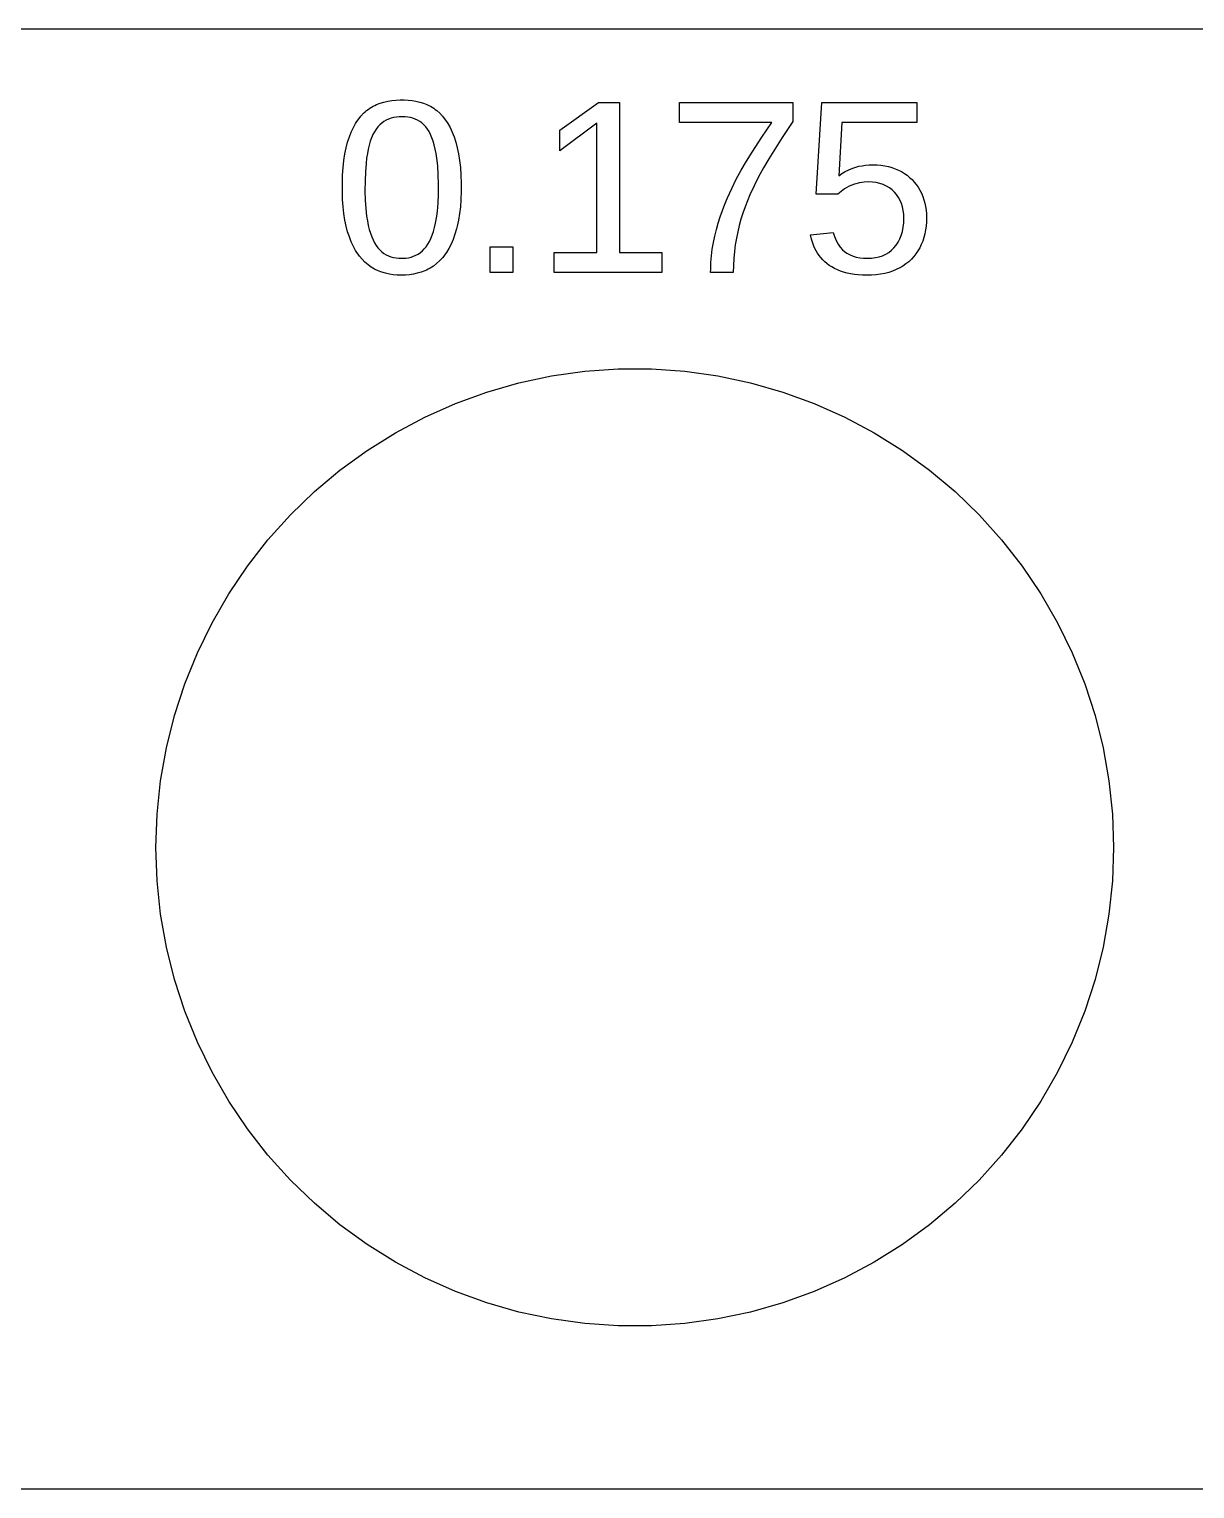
# Model space of a CAD drawing. Header units: metres. Extents: x -123 to 156, y -16 to 16.
# Drawn here: x 53.41 to 79.76, y -16.5 to 16.5 of the extents above; entities that cross this region are included whole.
import ezdxf

# ---------------------------------------------------------------- set-up
doc = ezdxf.new("R2010")
doc.units = ezdxf.units.M

msp = doc.modelspace()

# ---------------------------------------------------------------- linework, layer by layer
for p, q in [((155.66, 16.5), (-122.66, 16.5)), ((61.3444, 14.8267), (61.4295, 14.8522)), ((61.4295, 14.8522), (61.5169, 14.8727)), ((61.5169, 14.8727), (61.6068, 14.888)), ((61.6068, 14.888), (61.699, 14.8982)), ((61.699, 14.8982), (61.7936, 14.9034)), ((61.7936, 14.9034), (61.8877, 14.9034)), ((61.8877, 14.9034), (61.9782, 14.8982)), ((61.9782, 14.8982), (62.0667, 14.888)), ((62.0667, 14.888), (62.1534, 14.8727)), ((62.1534, 14.8727), (62.2382, 14.8522)), ((62.2382, 14.8522), (62.3211, 14.8267)), ((60.8452, 14.4541), (60.9054, 14.53)), ((60.9054, 14.53), (60.9694, 14.5984)), ((60.9694, 14.5984), (61.0028, 14.6298)), ((61.0028, 14.6298), (61.0371, 14.6592)), ((61.0371, 14.6592), (61.0723, 14.6867)), ((61.0723, 14.6867), (61.1084, 14.7124)), ((61.1084, 14.7124), (61.1455, 14.7361)), ((61.1455, 14.7361), (61.1834, 14.7579)), ((61.1834, 14.7579), (61.2223, 14.7778)), ((61.2223, 14.7778), (61.2621, 14.7959)), ((61.2621, 14.7959), (61.3444, 14.8267)), ((61.8428, 14.52), (61.7755, 14.5178)), ((61.9066, 14.5179), (61.8428, 14.52)), ((62.3211, 14.8267), (62.4019, 14.7959)), ((62.4019, 14.7959), (62.4411, 14.7778)), ((62.4411, 14.7778), (62.4794, 14.7579)), ((62.4794, 14.7579), (62.5169, 14.7361)), ((62.5169, 14.7361), (62.5535, 14.7124)), ((62.5535, 14.7124), (62.5893, 14.6867)), ((62.5893, 14.6867), (62.6242, 14.6592)), ((62.6242, 14.6592), (62.6914, 14.5984)), ((62.6914, 14.5984), (62.7552, 14.53)), ((62.7552, 14.53), (62.8154, 14.4541)), ((65.407, 14.214), (66.28, 14.84)), ((66.28, 14.84), (66.751, 14.84)), ((66.751, 14.84), (66.751, 11.448)), ((68.1114, 14.392), (68.1114, 14.84)), ((68.1114, 14.84), (70.6714, 14.84)), ((70.6714, 14.84), (70.6714, 14.411)), ((71.1998, 12.773), (71.3278, 14.84)), ((71.3278, 14.84), (73.4768, 14.84)), ((73.4768, 14.84), (73.4768, 14.392)), ((60.6902, 14.1754), (60.7375, 14.2769)), ((60.7375, 14.2769), (60.7892, 14.3698)), ((60.7892, 14.3698), (60.8166, 14.413)), ((60.8166, 14.413), (60.8452, 14.4541)), ((61.2522, 14.2393), (61.2148, 14.181)), ((61.2922, 14.2918), (61.2522, 14.2393)), ((61.3351, 14.3382), (61.2922, 14.2918)), ((61.3806, 14.3788), (61.3351, 14.3382)), ((61.4288, 14.4134), (61.3806, 14.3788)), ((61.4798, 14.442), (61.4288, 14.4134)), ((61.5335, 14.4658), (61.4798, 14.442)), ((61.5899, 14.4853), (61.5335, 14.4658)), ((61.649, 14.5005), (61.5899, 14.4853)), ((61.7109, 14.5113), (61.649, 14.5005)), ((61.7755, 14.5178), (61.7109, 14.5113)), ((61.9681, 14.5116), (61.9066, 14.5179)), ((62.0273, 14.501), (61.9681, 14.5116)), ((62.0841, 14.4862), (62.0273, 14.501)), ((62.1386, 14.4672), (62.0841, 14.4862)), ((62.1908, 14.444), (62.1386, 14.4672)), ((62.2405, 14.4157), (62.1908, 14.444)), ((62.2876, 14.3813), (62.2405, 14.4157)), ((62.332, 14.341), (62.2876, 14.3813)), ((62.3739, 14.2947), (62.332, 14.341)), ((62.4132, 14.2423), (62.3739, 14.2947)), ((62.4498, 14.184), (62.4132, 14.2423)), ((62.8154, 14.4541), (62.844, 14.413)), ((62.844, 14.413), (62.8715, 14.3698)), ((62.8715, 14.3698), (62.9233, 14.2769)), ((62.9233, 14.2769), (62.9708, 14.1754)), ((66.239, 14.372), (65.407, 13.752)), ((65.407, 13.752), (65.407, 14.214)), ((66.239, 11.448), (66.239, 14.372)), ((70.1983, 14.392), (68.1114, 14.392)), ((69.9694, 14.0592), (70.1983, 14.392)), ((70.6714, 14.411), (70.4337, 14.0519)), ((71.7848, 14.392), (71.7118, 13.187)), ((73.4768, 14.392), (71.7848, 14.392)), ((60.5743, 13.8191), (60.6085, 13.9466)), ((60.6085, 13.9466), (60.6472, 14.0653)), ((60.6472, 14.0653), (60.6902, 14.1754)), ((61.0957, 13.8806), (61.0733, 13.7882)), ((61.121, 13.966), (61.0957, 13.8806)), ((61.1494, 14.0445), (61.121, 13.966)), ((61.1806, 14.1162), (61.1494, 14.0445)), ((61.2148, 14.181), (61.1806, 14.1162)), ((62.4837, 14.1192), (62.4498, 14.184)), ((62.5147, 14.0474), (62.4837, 14.1192)), ((62.5428, 13.9688), (62.5147, 14.0474)), ((62.568, 13.8831), (62.5428, 13.9688)), ((62.5903, 13.7905), (62.568, 13.8831)), ((62.9708, 14.1754), (63.014, 14.0653)), ((63.014, 14.0653), (63.0529, 13.9466)), ((63.0529, 13.9466), (63.0876, 13.8191)), ((69.7509, 13.7227), (69.9694, 14.0592)), ((70.4337, 14.0519), (70.1284, 13.569)), ((60.5057, 13.3708), (60.5228, 13.5314)), ((60.5228, 13.5314), (60.5457, 13.6809)), ((60.5457, 13.6809), (60.5743, 13.8191)), ((61.0373, 13.582), (61.0238, 13.4666)), ((61.0538, 13.689), (61.0373, 13.582)), ((61.0733, 13.7882), (61.0538, 13.689)), ((62.6098, 13.691), (62.5903, 13.7905)), ((62.6263, 13.584), (62.6098, 13.691)), ((62.6454, 13.4072), (62.6263, 13.584)), ((63.0876, 13.8191), (63.1029, 13.7514)), ((63.1029, 13.7514), (63.1167, 13.6809)), ((63.1167, 13.6809), (63.1401, 13.5314)), ((63.1401, 13.5314), (63.1576, 13.3708)), ((69.6251, 13.5189), (69.7509, 13.7227)), ((70.1284, 13.569), (70.0092, 13.3671)), ((60.4942, 13.1989), (60.5057, 13.3708)), ((61.0092, 13.2773), (61.0013, 13.0687)), ((61.0238, 13.4666), (61.0092, 13.2773)), ((62.6578, 13.211), (62.6454, 13.4072)), ((62.6634, 12.9952), (62.6578, 13.211)), ((63.1576, 13.3708), (63.1692, 13.1989)), ((69.3954, 13.1059), (69.5065, 13.3133)), ((69.5065, 13.3133), (69.6251, 13.5189)), ((70.0092, 13.3671), (69.8986, 13.1645)), ((71.7118, 13.187), (71.7797, 13.2357)), ((71.7797, 13.2357), (71.8555, 13.2807)), ((71.8555, 13.2807), (71.9392, 13.3222)), ((71.9392, 13.3222), (72.0308, 13.36)), ((72.0308, 13.36), (72.0967, 13.382)), ((72.0967, 13.382), (72.1667, 13.4)), ((72.1667, 13.4), (72.2405, 13.414)), ((72.2405, 13.414), (72.3183, 13.424)), ((72.3183, 13.424), (72.4001, 13.43)), ((72.4001, 13.43), (72.4858, 13.432)), ((72.4858, 13.432), (72.5772, 13.4296)), ((72.5772, 13.4296), (72.6655, 13.4223)), ((72.6655, 13.4223), (72.7508, 13.4102)), ((72.7508, 13.4102), (72.8329, 13.3933)), ((72.8329, 13.3933), (72.9119, 13.3716)), ((72.9119, 13.3716), (72.9878, 13.345)), ((72.9878, 13.345), (73.0606, 13.314)), ((73.0606, 13.314), (73.1297, 13.279)), ((73.1297, 13.279), (73.195, 13.24)), ((73.195, 13.24), (73.2567, 13.197)), ((60.4885, 13.0158), (60.4942, 13.1989)), ((60.4885, 12.8282), (60.4885, 13.0158)), ((61.0013, 13.0687), (61.0002, 12.8453)), ((62.6622, 12.7736), (62.6634, 12.9952)), ((63.1692, 13.1989), (63.1751, 13.0158)), ((63.1751, 13.0158), (63.1751, 12.8286)), ((69.1964, 12.6855), (69.2921, 12.8966)), ((69.2921, 12.8966), (69.3954, 13.1059)), ((69.7967, 12.9611), (69.7034, 12.757)), ((69.8986, 13.1645), (69.7967, 12.9611)), ((71.8436, 12.8936), (71.6898, 12.773)), ((71.9475, 12.953), (71.8436, 12.8936)), ((72.0653, 13), (71.9475, 12.953)), ((72.1786, 13.0295), (72.0653, 13)), ((72.2846, 13.0442), (72.1786, 13.0295)), ((72.3798, 13.048), (72.2846, 13.0442)), ((72.4722, 13.0442), (72.3798, 13.048)), ((72.5595, 13.0327), (72.4722, 13.0442)), ((72.6417, 13.0137), (72.5595, 13.0327)), ((72.7188, 12.987), (72.6417, 13.0137)), ((72.7903, 12.9535), (72.7188, 12.987)), ((72.856, 12.914), (72.7903, 12.9535)), ((72.9158, 12.8685), (72.856, 12.914)), ((73.2567, 13.197), (73.3146, 13.15)), ((73.3146, 13.15), (73.3688, 13.099)), ((73.3688, 13.099), (73.4191, 13.0443)), ((73.4191, 13.0443), (73.4654, 12.9862)), ((73.4654, 12.9862), (73.5078, 12.9247)), ((73.5078, 12.9247), (73.5461, 12.8599)), ((60.4942, 12.6522), (60.4885, 12.8282)), ((60.5057, 12.4861), (60.4942, 12.6522)), ((61.0002, 12.8453), (61.0059, 12.636)), ((61.0059, 12.636), (61.0185, 12.4443)), ((62.6376, 12.3843), (62.6535, 12.5701)), ((62.6535, 12.5701), (62.6622, 12.7736)), ((63.1692, 12.6531), (63.1574, 12.4874)), ((63.1751, 12.8286), (63.1692, 12.6531)), ((69.0832, 12.4014), (69.1377, 12.5439)), ((69.1377, 12.5439), (69.1964, 12.6855)), ((69.6462, 12.62), (69.5935, 12.4819)), ((69.7034, 12.757), (69.6462, 12.62)), ((71.6898, 12.773), (71.1998, 12.773)), ((72.9698, 12.817), (72.9158, 12.8685)), ((73.0183, 12.7599), (72.9698, 12.817)), ((73.0608, 12.6975), (73.0183, 12.7599)), ((73.0973, 12.6299), (73.0608, 12.6975)), ((73.1278, 12.557), (73.0973, 12.6299)), ((73.1523, 12.4801), (73.1278, 12.557)), ((73.5461, 12.8599), (73.5804, 12.7916)), ((73.5804, 12.7916), (73.6108, 12.72)), ((73.6108, 12.72), (73.6367, 12.6455)), ((73.6367, 12.6455), (73.658, 12.5685)), ((73.658, 12.5685), (73.6745, 12.4892)), ((60.5228, 12.3299), (60.5057, 12.4861)), ((60.5457, 12.1837), (60.5228, 12.3299)), ((61.0185, 12.4443), (61.038, 12.2702)), ((61.038, 12.2702), (61.0548, 12.164)), ((62.5948, 12.1137), (62.6228, 12.2702)), ((62.6228, 12.2702), (62.6376, 12.3843)), ((63.1397, 12.3316), (63.1162, 12.1856)), ((63.1574, 12.4874), (63.1397, 12.3316)), ((68.9872, 12.1134), (69.0331, 12.2579)), ((69.0331, 12.2579), (69.0832, 12.4014)), ((69.5451, 12.3425), (69.5011, 12.2019)), ((69.5935, 12.4819), (69.5451, 12.3425)), ((73.1698, 12.3995), (73.1523, 12.4801)), ((73.1803, 12.3151), (73.1698, 12.3995)), ((73.1801, 12.1206), (73.1838, 12.227)), ((73.1838, 12.227), (73.1803, 12.3151)), ((73.6745, 12.4892), (73.6863, 12.4075)), ((73.6863, 12.4075), (73.6934, 12.3235)), ((73.6958, 12.237), (73.6933, 12.1423)), ((73.6934, 12.3235), (73.6958, 12.237)), ((60.5743, 12.0474), (60.5457, 12.1837)), ((60.6085, 11.9208), (60.5743, 12.0474)), ((60.6471, 11.8026), (60.6085, 11.9208)), ((61.0548, 12.164), (61.0749, 12.065)), ((61.0749, 12.065), (61.0978, 11.9727)), ((61.0978, 11.9727), (61.1236, 11.887)), ((61.1236, 11.887), (61.1521, 11.808)), ((62.5205, 11.8467), (62.548, 11.929)), ((62.548, 11.929), (62.5727, 12.018)), ((62.5727, 12.018), (62.5948, 12.1137)), ((63.0698, 11.985), (63.0326, 11.8627)), ((63.0867, 12.0494), (63.0698, 11.985)), ((63.1162, 12.1856), (63.0867, 12.0494)), ((68.9086, 11.8217), (68.9456, 11.968)), ((68.9456, 11.968), (68.9872, 12.1134)), ((69.4264, 11.917), (69.3961, 11.7718)), ((69.4615, 12.06), (69.4264, 11.917)), ((69.5011, 12.2019), (69.4615, 12.06)), ((71.0718, 11.847), (71.5838, 11.904)), ((71.5838, 11.904), (71.6121, 11.8119)), ((73.1248, 11.839), (73.1506, 11.9266)), ((73.1506, 11.9266), (73.169, 12.0205)), ((73.169, 12.0205), (73.1801, 12.1206)), ((73.674, 11.9612), (73.6571, 11.8748)), ((73.6861, 12.0504), (73.674, 11.9612)), ((73.6933, 12.1423), (73.6861, 12.0504)), ((60.69, 11.6925), (60.6471, 11.8026)), ((60.7372, 11.5905), (60.69, 11.6925)), ((60.7886, 11.4966), (60.7372, 11.5905)), ((61.1521, 11.808), (61.1835, 11.7357)), ((61.1835, 11.7357), (61.2178, 11.67)), ((61.2178, 11.67), (61.2548, 11.6106)), ((61.2548, 11.6106), (61.2944, 11.557)), ((61.2944, 11.557), (61.3365, 11.5092)), ((62.3423, 11.5324), (62.3833, 11.5831)), ((62.3833, 11.5831), (62.4216, 11.6396)), ((62.4216, 11.6396), (62.4573, 11.702)), ((62.4573, 11.702), (62.4902, 11.771)), ((62.4902, 11.771), (62.5205, 11.8467)), ((62.9453, 11.6422), (62.8951, 11.5441)), ((62.9911, 11.7484), (62.9453, 11.6422)), ((63.0326, 11.8627), (62.9911, 11.7484)), ((63.8322, 11), (63.8322, 11.576)), ((63.8322, 11.576), (64.3442, 11.576)), ((64.3442, 11.576), (64.3442, 11)), ((68.8531, 11.5262), (68.8778, 11.6744)), ((68.8778, 11.6744), (68.9086, 11.8217)), ((69.3714, 11.6236), (69.3521, 11.4722)), ((69.3961, 11.7718), (69.3714, 11.6236)), ((71.094, 11.7535), (71.0718, 11.847)), ((71.1228, 11.663), (71.094, 11.7535)), ((71.158, 11.5755), (71.1228, 11.663)), ((71.1998, 11.491), (71.158, 11.5755)), ((71.6121, 11.8119), (71.6571, 11.7045)), ((71.6571, 11.7045), (71.6951, 11.6363)), ((71.6951, 11.6363), (71.7414, 11.5728)), ((71.7414, 11.5728), (71.7959, 11.514)), ((72.9025, 11.5005), (72.9588, 11.555)), ((72.9588, 11.555), (73.0096, 11.6162)), ((73.0096, 11.6162), (73.0543, 11.684)), ((73.0543, 11.684), (73.0926, 11.7582)), ((73.0926, 11.7582), (73.1248, 11.839)), ((73.5421, 11.558), (73.5018, 11.4875)), ((73.5778, 11.6322), (73.5421, 11.558)), ((73.6088, 11.71), (73.5778, 11.6322)), ((73.6353, 11.791), (73.6088, 11.71)), ((73.6571, 11.8748), (73.6353, 11.791)), ((60.8159, 11.4527), (60.7886, 11.4966)), ((60.8443, 11.4108), (60.8159, 11.4527)), ((60.8738, 11.371), (60.8443, 11.4108)), ((60.9356, 11.2973), (60.8738, 11.371)), ((61.0009, 11.2308), (60.9356, 11.2973)), ((61.0698, 11.1715), (61.0009, 11.2308)), ((61.3365, 11.5092), (61.3813, 11.4673)), ((61.3813, 11.4673), (61.4288, 11.4312)), ((61.4288, 11.4312), (61.4788, 11.401)), ((61.4788, 11.401), (61.5317, 11.3762)), ((61.5317, 11.3762), (61.5869, 11.356)), ((61.5869, 11.356), (61.6445, 11.3402)), ((61.6445, 11.3402), (61.7046, 11.329)), ((61.7046, 11.329), (61.767, 11.3222)), ((61.767, 11.3222), (61.8318, 11.32)), ((61.8318, 11.32), (61.8635, 11.3206)), ((61.8635, 11.3206), (61.9254, 11.3251)), ((61.9254, 11.3251), (61.9852, 11.3341)), ((61.9852, 11.3341), (62.0429, 11.3475)), ((62.0429, 11.3475), (62.0984, 11.3656)), ((62.0984, 11.3656), (62.1519, 11.3881)), ((62.1519, 11.3881), (62.2033, 11.4154)), ((62.2033, 11.4154), (62.2523, 11.4485)), ((62.2523, 11.4485), (62.2986, 11.4875)), ((62.2986, 11.4875), (62.3423, 11.5324)), ((62.6863, 11.2637), (62.6182, 11.2006)), ((62.7509, 11.3341), (62.6863, 11.2637)), ((62.7818, 11.372), (62.7509, 11.3341)), ((62.8118, 11.412), (62.7818, 11.372)), ((62.8406, 11.454), (62.8118, 11.412)), ((62.8951, 11.5441), (62.8406, 11.454)), ((65.279, 11), (65.279, 11.448)), ((65.279, 11.448), (66.239, 11.448)), ((66.751, 11.448), (67.7109, 11.448)), ((67.7109, 11.448), (67.7109, 11)), ((68.8161, 11.0759), (68.8223, 11.2269)), ((68.8223, 11.2269), (68.8346, 11.377)), ((68.8346, 11.377), (68.8531, 11.5262)), ((69.3383, 11.3179), (69.3301, 11.1605)), ((69.3521, 11.4722), (69.3383, 11.3179)), ((71.2319, 11.4368), (71.1998, 11.491)), ((71.2674, 11.385), (71.2319, 11.4368)), ((71.3065, 11.3355), (71.2674, 11.385)), ((71.3491, 11.2883), (71.3065, 11.3355)), ((71.3952, 11.2435), (71.3491, 11.2883)), ((71.4448, 11.201), (71.3952, 11.2435)), ((71.7959, 11.514), (71.8426, 11.4736)), ((71.8426, 11.4736), (71.8947, 11.4374)), ((71.8947, 11.4374), (71.9521, 11.4053)), ((71.9521, 11.4053), (72.0368, 11.369)), ((72.0368, 11.369), (72.1074, 11.3475)), ((72.1074, 11.3475), (72.1853, 11.3322)), ((72.1853, 11.3322), (72.2704, 11.3231)), ((72.2704, 11.3231), (72.3628, 11.32)), ((72.3628, 11.32), (72.4536, 11.3237)), ((72.4536, 11.3237), (72.54, 11.3347)), ((72.54, 11.3347), (72.6221, 11.3532)), ((72.6221, 11.3532), (72.6998, 11.379)), ((72.6998, 11.379), (72.7729, 11.4125)), ((72.7729, 11.4125), (72.8405, 11.453)), ((72.8405, 11.453), (72.9025, 11.5005)), ((73.2938, 11.2428), (73.2302, 11.1919)), ((73.3528, 11.298), (73.2938, 11.2428)), ((73.4071, 11.3575), (73.3528, 11.298)), ((73.4568, 11.4207), (73.4071, 11.3575)), ((73.5018, 11.4875), (73.4568, 11.4207)), ((61.1422, 11.1194), (61.0698, 11.1715)), ((61.1798, 11.0961), (61.1422, 11.1194)), ((61.2182, 11.0746), (61.1798, 11.0961)), ((61.2978, 11.037), (61.2182, 11.0746)), ((61.3802, 11.0061), (61.2978, 11.037)), ((61.4648, 10.9809), (61.3802, 11.0061)), ((61.5515, 10.9613), (61.4648, 10.9809)), ((61.6405, 10.9472), (61.5515, 10.9613)), ((61.7316, 10.9388), (61.6405, 10.9472)), ((61.8248, 10.936), (61.7316, 10.9388)), ((61.9172, 10.9388), (61.8248, 10.936)), ((62.0078, 10.9472), (61.9172, 10.9388)), ((62.0965, 10.9613), (62.0078, 10.9472)), ((62.1835, 10.9809), (62.0965, 10.9613)), ((62.2686, 11.0061), (62.1835, 10.9809)), ((62.3518, 11.037), (62.2686, 11.0061)), ((62.3925, 11.0549), (62.3518, 11.037)), ((62.4324, 11.0746), (62.3925, 11.0549)), ((62.4713, 11.0962), (62.4324, 11.0746)), ((62.5465, 11.1447), (62.4713, 11.0962)), ((62.6182, 11.2006), (62.5465, 11.1447)), ((64.3442, 11), (63.8322, 11)), ((67.7109, 11), (65.279, 11)), ((68.8154, 11), (68.8161, 11.0759)), ((69.3273, 11), (68.8154, 11)), ((69.3301, 11.1605), (69.3273, 11)), ((71.498, 11.1611), (71.4448, 11.201)), ((71.5551, 11.1242), (71.498, 11.1611)), ((71.616, 11.0902), (71.5551, 11.1242)), ((71.6808, 11.0592), (71.616, 11.0902)), ((71.7494, 11.0311), (71.6808, 11.0592)), ((71.8218, 11.006), (71.7494, 11.0311)), ((71.8982, 10.9846), (71.8218, 11.006)), ((71.979, 10.9671), (71.8982, 10.9846)), ((72.064, 10.9535), (71.979, 10.9671)), ((72.1533, 10.9438), (72.064, 10.9535)), ((72.2469, 10.938), (72.1533, 10.9438)), ((72.3448, 10.936), (72.2469, 10.938)), ((72.4532, 10.9386), (72.3448, 10.936)), ((72.5573, 10.9466), (72.4532, 10.9386)), ((72.657, 10.9598), (72.5573, 10.9466)), ((72.7523, 10.9782), (72.657, 10.9598)), ((72.8432, 11.002), (72.7523, 10.9782)), ((72.9298, 11.031), (72.8432, 11.002)), ((73.0118, 11.0648), (72.9298, 11.031)), ((73.0892, 11.1029), (73.0118, 11.0648)), ((73.162, 11.1452), (73.0892, 11.1029)), ((73.2302, 11.1919), (73.162, 11.1452)), ((64.4812, 8.50345), (65.2203, 8.66054)), ((65.2203, 8.66054), (65.9685, 8.76569)), ((65.9685, 8.76569), (66.7222, 8.81841)), ((66.7222, 8.81841), (67.4778, 8.81841)), ((67.4778, 8.81841), (68.2315, 8.76569)), ((68.2315, 8.76569), (68.9797, 8.66054)), ((68.9797, 8.66054), (69.7188, 8.50345)), ((63.0449, 8.03676), (63.7549, 8.29518)), ((63.7549, 8.29518), (64.4812, 8.50345)), ((69.7188, 8.50345), (70.4451, 8.29518)), ((70.4451, 8.29518), (71.1551, 8.03676)), ((62.3546, 7.72943), (63.0449, 8.03676)), ((71.1551, 8.03676), (71.8454, 7.72943)), ((61.6875, 7.37471), (62.3546, 7.72943)), ((71.8454, 7.72943), (72.5125, 7.37471)), ((61.0467, 6.97432), (61.6875, 7.37471)), ((72.5125, 7.37471), (73.1532, 6.97432)), ((60.4355, 6.53021), (61.0467, 6.97432)), ((73.1532, 6.97432), (73.7645, 6.53021)), ((59.8567, 6.04454), (60.4355, 6.53021)), ((73.7645, 6.53021), (74.3433, 6.04454)), ((59.3131, 5.51967), (59.8567, 6.04454)), ((74.3433, 6.04454), (74.8868, 5.51967)), ((58.8076, 4.95818), (59.3131, 5.51967)), ((74.8868, 5.51967), (75.3924, 4.95818)), ((58.3424, 4.36276), (58.8076, 4.95818)), ((75.3924, 4.95818), (75.8576, 4.36276)), ((57.9199, 3.73637), (58.3424, 4.36276)), ((75.8576, 4.36276), (76.2801, 3.73637)), ((57.5421, 3.08202), (57.9199, 3.73637)), ((76.2801, 3.73637), (76.6579, 3.08202)), ((57.2109, 2.40292), (57.5421, 3.08202)), ((76.6579, 3.08202), (76.9891, 2.40292)), ((56.9278, 1.70236), (57.2109, 2.40292)), ((76.9891, 2.40292), (77.2722, 1.70236)), ((56.6943, 0.98377), (56.9278, 1.70236)), ((77.2722, 1.70236), (77.5056, 0.98377)), ((56.5116, 0.25064), (56.6943, 0.98377)), ((77.5056, 0.98377), (77.6884, 0.25064)), ((56.3803, -0.49344), (56.5116, 0.25064)), ((77.6884, 0.25064), (77.8196, -0.49344)), ((56.3014, -1.24487), (56.3803, -0.49344)), ((77.8196, -0.49344), (77.8986, -1.24487)), ((56.275, -1.99998), (56.3014, -1.24487)), ((77.8986, -1.24487), (77.925, -2)), ((56.3014, -2.75511), (56.275, -1.99998)), ((77.925, -2), (77.8986, -2.75511)), ((56.3803, -3.50655), (56.3014, -2.75511)), ((77.8986, -2.75511), (77.8196, -3.50655)), ((56.5116, -4.25064), (56.3803, -3.50655)), ((77.8196, -3.50655), (77.6884, -4.25064)), ((56.6943, -4.98376), (56.5116, -4.25064)), ((77.6884, -4.25064), (77.5056, -4.98376)), ((56.9278, -5.70236), (56.6943, -4.98376)), ((77.5056, -4.98376), (77.2722, -5.70236)), ((57.2109, -6.40292), (56.9278, -5.70236)), ((77.2722, -5.70236), (76.9891, -6.40292)), ((57.5421, -7.08202), (57.2109, -6.40292)), ((76.9891, -6.40292), (76.6579, -7.08202)), ((57.9199, -7.73637), (57.5421, -7.08202)), ((76.6579, -7.08202), (76.2801, -7.73637)), ((58.3424, -8.36276), (57.9199, -7.73637)), ((76.2801, -7.73637), (75.8576, -8.36276)), ((58.8076, -8.95818), (58.3424, -8.36276)), ((75.8576, -8.36276), (75.3924, -8.95818)), ((59.3131, -9.51967), (58.8076, -8.95818)), ((75.3924, -8.95818), (74.8868, -9.51967)), ((59.8567, -10.0445), (59.3131, -9.51967)), ((74.8868, -9.51967), (74.3433, -10.0445)), ((60.4355, -10.5302), (59.8567, -10.0445)), ((74.3433, -10.0445), (73.7645, -10.5302)), ((61.0467, -10.9743), (60.4355, -10.5302)), ((73.7645, -10.5302), (73.1532, -10.9743)), ((61.6875, -11.3747), (61.0467, -10.9743)), ((73.1532, -10.9743), (72.5125, -11.3747)), ((62.3546, -11.7294), (61.6875, -11.3747)), ((72.5125, -11.3747), (71.8454, -11.7294)), ((63.0449, -12.0368), (62.3546, -11.7294)), ((71.8454, -11.7294), (71.1551, -12.0368)), ((63.7549, -12.2952), (63.0449, -12.0368)), ((71.1551, -12.0368), (70.4451, -12.2952)), ((64.4812, -12.5034), (63.7549, -12.2952)), ((65.2203, -12.6605), (64.4812, -12.5034)), ((69.7188, -12.5034), (68.9797, -12.6605)), ((70.4451, -12.2952), (69.7188, -12.5034)), ((65.9685, -12.7657), (65.2203, -12.6605)), ((66.7222, -12.8184), (65.9685, -12.7657)), ((67.4778, -12.8184), (66.7222, -12.8184)), ((68.2315, -12.7657), (67.4778, -12.8184)), ((68.9797, -12.6605), (68.2315, -12.7657)), ((-122.66, -16.5), (155.66, -16.5))]:
    msp.add_line(p, q)

doc.saveas('drawing.dxf')
